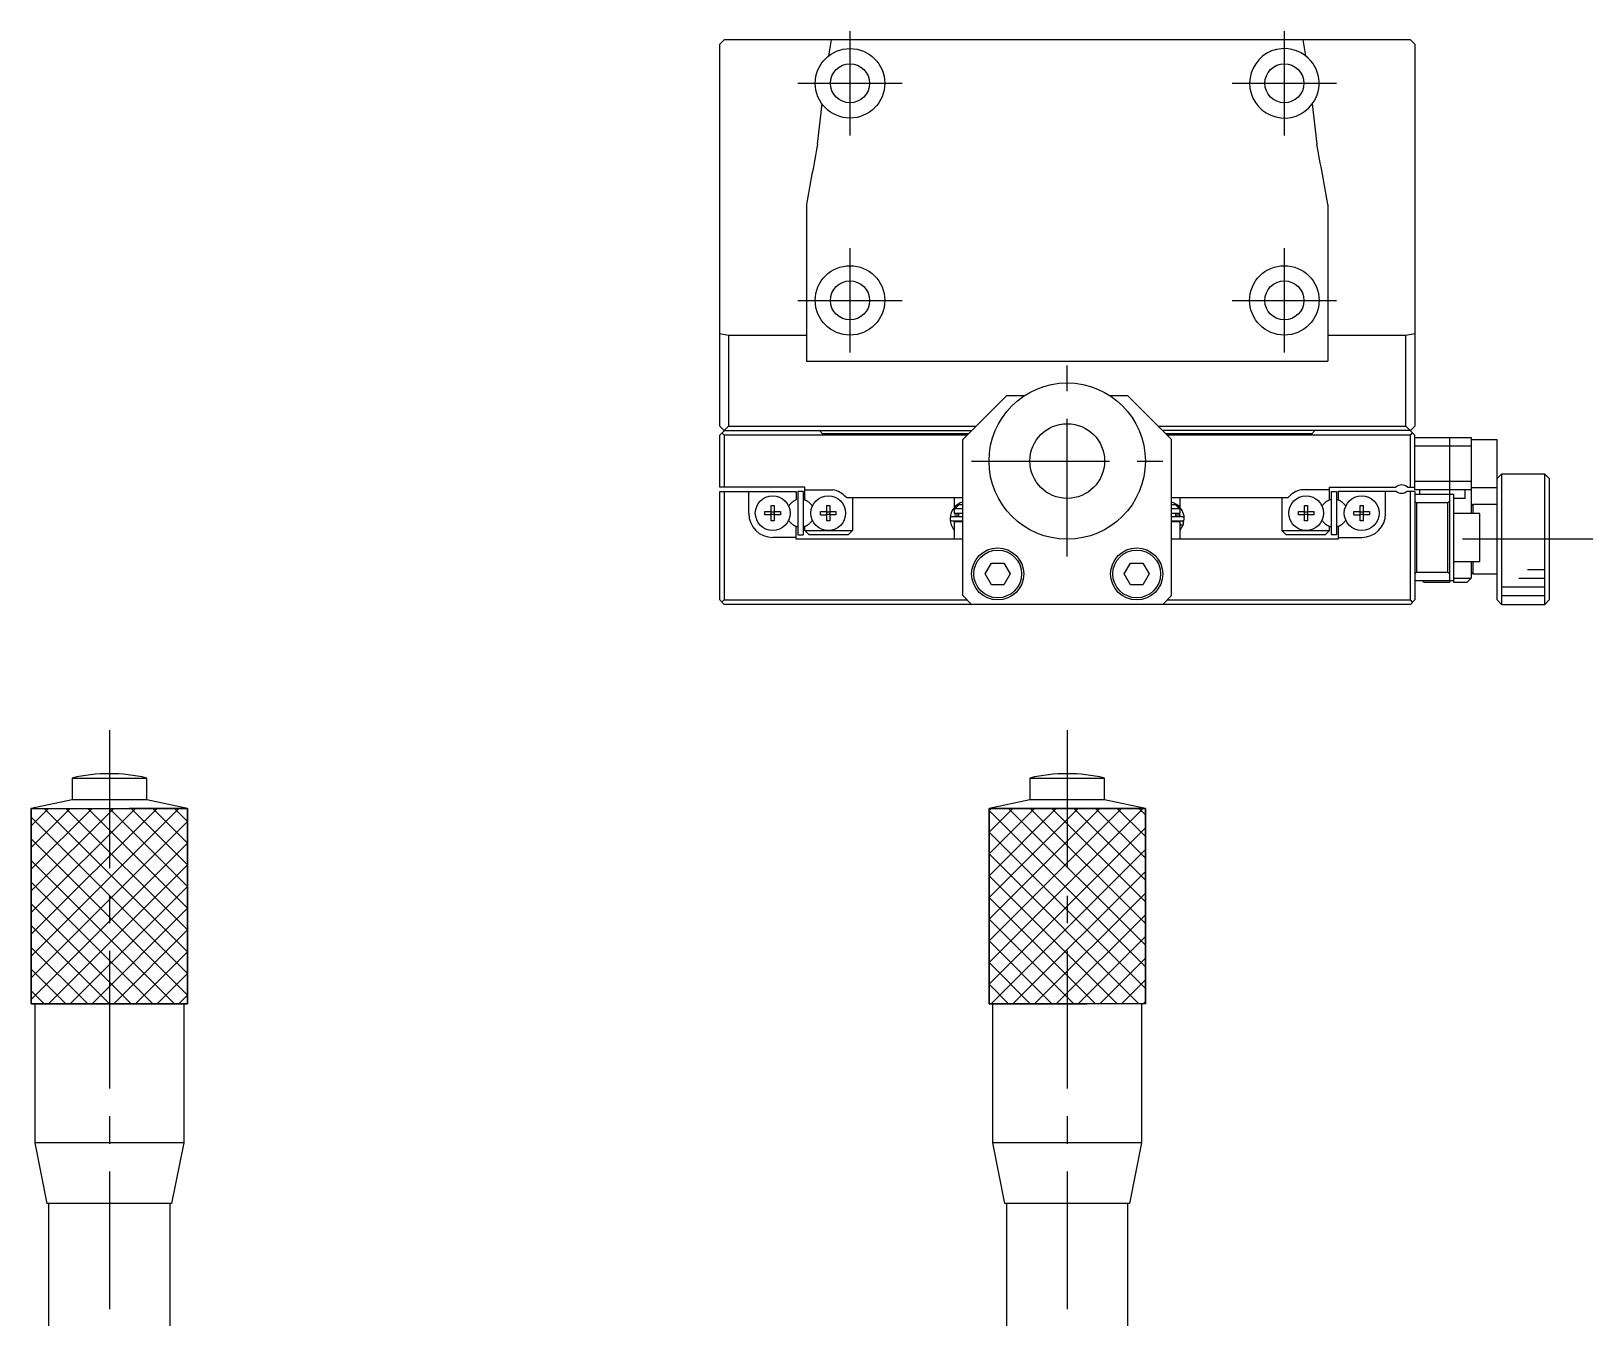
# Model space of a CAD drawing. Extents: x 0 to 480, y -8 to 376.
# Drawn here: x 39.5 to 219.2, y 227.8 to 376 of the extents above; entities that cross this region are included whole.
import ezdxf

# ---------------------------------------------------------------- set-up
doc = ezdxf.new("R2010")
doc.units = 0
doc.header["$LTSCALE"] = 0.5
doc.linetypes.add('CENTER', pattern=[50.8, 31.75, -6.35, 6.35, -6.35])
for name, color, linetype in [('MSM_CENTER', 1, 'CENTER'), ('MSM_CONTINUOUS', 7, 'CONTINUOUS'), ('MSM_NARROW', 5, 'CONTINUOUS')]:
    doc.layers.add(name, color=color, linetype=linetype)

msp = doc.modelspace()

# ---------------------------------------------------------------- linework, layer by layer
at = {"layer": 'MSM_CENTER'}
for p, q in [((133.75, 364), (133.75, 376)), ((183.750009, 364.000008), (183.750009, 375.999995)), ((127.75, 370), (139.75, 370)), ((177.750016, 370.000001), (189.750003, 370.000001)), ((133.75, 339), (133.75, 351)), ((183.749987, 339.00038), (183.749987, 351.000353)), ((127.75, 345), (139.75, 345)), ((177.75, 345.000367), (189.749973, 345.000367)), ((158.75, 315.5), (158.75, 337.5)), ((147.75, 326.5), (169.75, 326.5)), ((219.25, 317.5), (204.25, 317.5)), ((48.5, 295.5), (48.5, 189.500156)), ((158.75, 295.5), (158.75, 219))]:
    msp.add_line(p, q, dxfattribs=at)
at = {"layer": 'MSM_CONTINUOUS'}
for p, q in [((119.25, 375), (118.75, 374.5)), ((118.75, 330.5), (118.75, 374.5)), ((198.25, 375), (119.25, 375)), ((131.305355, 373.166025), (131.608572, 375)), ((185.891428, 375), (186.194645, 373.166025)), ((198.75, 374.5), (198.25, 375)), ((198.75, 374.5), (198.75, 330.5)), ((130.023977, 363.001351), (130.533002, 367.622832)), ((186.966998, 367.622832), (187.476023, 363.001351)), ((128.75, 356.056759), (128.75, 338)), ((188.75, 356.056759), (188.75, 338)), ((118.75, 341.176327), (119.75, 341)), ((119.75, 341), (128.75, 341)), ((119.75, 341), (119.75, 330.5)), ((188.75, 341), (197.75, 341)), ((197.75, 341), (198.75, 341.176327)), ((197.75, 330.5), (197.75, 341)), ((128.75, 338), (188.75, 338)), ((151.75, 334), (146.75, 329)), ((153.775063, 334), (151.75, 334)), ((165.75, 334), (163.724937, 334)), ((170.75, 329), (165.75, 334)), ((119.75, 330.5), (118.75, 329.5)), ((118.75, 330.5), (119.25, 330)), ((118.75, 323.5), (118.75, 329.5)), ((119, 329.75), (119.25, 329.5)), ((119.25, 330), (147.75, 330)), ((147.25, 329.5), (119.25, 329.5)), ((119.25, 329.5), (119.25, 323.5)), ((119.75, 330.5), (148.25, 330.5)), ((130.6, 329.65), (130.25, 330)), ((147.4, 329.65), (130.6, 329.65)), ((146.75, 311), (146.75, 329)), ((169.25, 330.5), (197.75, 330.5)), ((198.25, 330), (169.75, 330)), ((186.9, 329.65), (170.1, 329.65)), ((198.25, 329.5), (170.25, 329.5)), ((170.75, 311), (170.75, 329)), ((187.25, 330), (186.9, 329.65)), ((197.75, 330.5), (198.75, 329.5)), ((198.25, 330), (198.75, 330.5)), ((198.25, 329.5), (198.5, 329.75)), ((198.25, 323.5), (198.25, 329.5)), ((198.75, 323.2), (198.75, 329.5)), ((198.75, 329.2), (205.25, 329.2)), ((202.75, 329.2), (202.75, 312.5)), ((205.25, 329.2), (205.25, 320.45)), ((208.25, 328.95), (205.25, 328.95)), ((208.25, 310.5), (208.25, 328.95)), ((205.25, 328.2), (198.75, 328.2)), ((198.75, 324.2), (205.25, 324.2)), ((208.75, 325), (208.25, 324.5)), ((208.75, 325), (208.75, 310)), ((213.75, 325), (208.75, 325)), ((213.75, 310), (213.75, 325)), ((214.25, 324.5), (213.75, 325)), ((214.25, 324.5), (214.25, 310.5)), ((128.55, 323.5), (118.75, 323.5)), ((118.75, 310.5), (118.75, 323)), ((118.75, 323), (127.55, 323)), ((119.25, 323), (119.25, 310.5)), ((122.1, 320.45), (122.1, 323)), ((127.55, 322.044412), (127.25625, 321.874815)), ((127.55, 323), (127.55, 322.044412)), ((127.75, 323), (127.75, 318)), ((128.35, 323), (127.75, 323)), ((128.35, 323), (128.35, 318)), ((128.55, 322.044412), (128.55, 323.5)), ((128.55, 323.2), (131.772015, 323.2)), ((128.84375, 321.874815), (128.55, 322.044412)), ((133.329062, 322.3), (146.75, 322.3)), ((134.05, 322.3), (134.05, 318.5)), ((145.75, 322.3), (145.75, 321.15339)), ((170.75, 322.3), (184.170938, 322.3)), ((171.75, 321.145384), (171.75, 322.3)), ((183.45, 322.3), (183.45, 318.5)), ((188.95, 323.2), (185.727985, 323.2)), ((188.65625, 321.874815), (188.95, 322.044412)), ((188.95, 323.5), (196.588562, 323.5)), ((188.95, 322.044412), (188.95, 323.5)), ((189.15, 323), (189.15, 318)), ((189.15, 323), (189.75, 323)), ((189.75, 323), (189.75, 318)), ((189.95, 323), (189.95, 322.044412)), ((196.65, 323), (189.95, 323)), ((189.95, 322.044412), (190.24375, 321.874815)), ((195.4, 320.45), (195.4, 323)), ((198.75, 323), (197.85, 323)), ((197.911438, 323.5), (198.75, 323.5)), ((198.25, 310.5), (198.25, 323)), ((205.25, 323.2), (198.75, 323.2)), ((198.75, 323), (198.75, 310.5)), ((198.75, 322.7), (203.25, 322.7)), ((198.75, 321.9), (198.95, 321.7)), ((199.35, 322.7), (199.35, 323.2)), ((202.55, 321.7), (202.75, 321.9)), ((203.25, 312.5), (203.25, 322.7)), ((204.55, 322.2), (203.25, 322.2)), ((204.55, 322.2), (204.55, 323.2)), ((205.25, 323.45), (208.25, 323.45)), ((123.963639, 320.68), (124.67, 320.68)), ((123.963639, 320.32), (123.963639, 320.68)), ((124.67, 320.32), (123.963639, 320.32)), ((124.67, 321.386361), (125.03, 321.386361)), ((124.67, 320.68), (124.67, 321.386361)), ((124.680372, 320.669628), (124.67, 320.68)), ((124.680372, 320.330372), (124.67, 320.32)), ((124.67, 319.613639), (124.67, 320.32)), ((124.680372, 320.669628), (125.019628, 320.669628)), ((124.680372, 320.330372), (124.680372, 320.669628)), ((125.019628, 320.330372), (124.680372, 320.330372)), ((125.019628, 320.669628), (125.03, 320.68)), ((125.019628, 320.669628), (125.019628, 320.330372)), ((125.019628, 320.330372), (125.03, 320.32)), ((125.03, 321.386361), (125.03, 320.68)), ((125.03, 320.68), (125.736361, 320.68)), ((125.03, 320.32), (125.03, 319.613639)), ((125.736361, 320.32), (125.03, 320.32)), ((125.736361, 320.68), (125.736361, 320.32)), ((130.363639, 320.68), (131.07, 320.68)), ((130.363639, 320.32), (130.363639, 320.68)), ((130.363639, 320.32), (131.07, 320.32)), ((131.07, 321.386361), (131.43, 321.386361)), ((131.07, 320.68), (131.07, 321.386361)), ((131.080372, 320.669628), (131.07, 320.68)), ((131.080372, 320.330372), (131.07, 320.32)), ((131.07, 319.613639), (131.07, 320.32)), ((131.080372, 320.669628), (131.419628, 320.669628)), ((131.080372, 320.330372), (131.080372, 320.669628)), ((131.419628, 320.330372), (131.080372, 320.330372)), ((131.419628, 320.669628), (131.43, 320.68)), ((131.419628, 320.669628), (131.419628, 320.330372)), ((131.419628, 320.330372), (131.43, 320.32)), ((131.43, 321.386361), (131.43, 320.68)), ((131.43, 320.68), (132.136361, 320.68)), ((131.43, 320.32), (131.43, 319.613639)), ((132.136361, 320.32), (131.43, 320.32)), ((132.136361, 320.68), (132.136361, 320.32)), ((146.75, 320.079494), (145.494371, 320.079494)), ((145.75, 321.152642), (145.75, 321.15254)), ((146.75, 321), (145.75, 321)), ((145.75, 321), (145.75, 320.5)), ((145.75, 320.5), (146.75, 320.5)), ((145.784103, 320.3), (146.25, 320.3)), ((145.804317, 321), (146.333485, 321.5)), ((146.25, 320.5), (146.25, 320.079494)), ((146.333485, 321.5), (146.75, 321.5)), ((170.75, 321.5), (171.166515, 321.5)), ((171.75, 321), (170.75, 321)), ((170.75, 320.5), (171.75, 320.5)), ((172.006687, 320.070266), (170.75, 320.070266)), ((171.166515, 321.5), (171.695683, 321)), ((171.25, 320.070266), (171.25, 320.5)), ((171.25, 320.3), (171.714547, 320.3)), ((171.637421, 320.500038), (171.766292, 320.070318)), ((171.75, 320.5), (171.75, 321)), ((185.363639, 320.68), (186.07, 320.68)), ((185.363639, 320.32), (185.363639, 320.68)), ((186.07, 320.32), (185.363639, 320.32)), ((186.07, 321.386361), (186.43, 321.386361)), ((186.07, 320.68), (186.07, 321.386361)), ((186.080372, 320.669628), (186.07, 320.68)), ((186.080372, 320.330372), (186.07, 320.32)), ((186.07, 319.613639), (186.07, 320.32)), ((186.080372, 320.669628), (186.419628, 320.669628)), ((186.080372, 320.330372), (186.080372, 320.669628)), ((186.419628, 320.330372), (186.080372, 320.330372)), ((186.419628, 320.669628), (186.43, 320.68)), ((186.419628, 320.669628), (186.419628, 320.330372)), ((186.419628, 320.330372), (186.43, 320.32)), ((186.43, 321.386361), (186.43, 320.68)), ((186.43, 320.68), (187.136361, 320.68)), ((186.43, 320.32), (186.43, 319.613639)), ((187.136361, 320.32), (186.43, 320.32)), ((187.136361, 320.68), (187.136361, 320.32)), ((191.763639, 320.68), (192.47, 320.68)), ((191.763639, 320.32), (191.763639, 320.68)), ((191.763639, 320.32), (192.47, 320.32)), ((192.47, 321.386361), (192.83, 321.386361)), ((192.47, 320.68), (192.47, 321.386361)), ((192.480372, 320.669628), (192.47, 320.68)), ((192.480372, 320.330372), (192.47, 320.32)), ((192.47, 319.613639), (192.47, 320.32)), ((192.480372, 320.669628), (192.819628, 320.669628)), ((192.480372, 320.330372), (192.480372, 320.669628)), ((192.819628, 320.330372), (192.480372, 320.330372)), ((192.819628, 320.669628), (192.83, 320.68)), ((192.819628, 320.669628), (192.819628, 320.330372)), ((192.819628, 320.330372), (192.83, 320.32)), ((192.83, 321.386361), (192.83, 320.68)), ((192.83, 320.68), (193.536361, 320.68)), ((192.83, 320.32), (192.83, 319.613639)), ((193.536361, 320.32), (192.83, 320.32)), ((193.536361, 320.68), (193.536361, 320.32)), ((198.95, 321.7), (198.95, 313.7)), ((202.55, 321.7), (198.95, 321.7)), ((202.55, 313.7), (202.55, 321.7)), ((206.25, 320.45), (203.25, 320.45)), ((205.45, 321.5), (205.25, 321.3)), ((205.45, 321.5), (205.45, 320.45)), ((208.25, 321.5), (205.45, 321.5)), ((206.25, 314.95), (206.25, 320.45)), ((125.03, 319.613639), (124.67, 319.613639)), ((127.25625, 319.125185), (127.55, 318.955588)), ((127.55, 317.5), (127.55, 318.955588)), ((128.55, 318.955588), (128.84375, 319.125185)), ((128.55, 318.5), (128.55, 318.955588)), ((129.05, 318), (128.55, 318.5)), ((128.55, 318.5), (134.05, 318.5)), ((131.43, 319.613639), (131.07, 319.613639)), ((134.05, 318.5), (133.55, 318)), ((145.402653, 319.141535), (145.403022, 319.140381)), ((145.403022, 319.140381), (145.403769, 319.138065)), ((145.403769, 319.138065), (145.404159, 319.136868)), ((145.404159, 319.136868), (145.404694, 319.135234)), ((145.404694, 319.135234), (145.405004, 319.134293)), ((145.405004, 319.134293), (145.405497, 319.132808)), ((145.405497, 319.132808), (145.405808, 319.131876)), ((145.405808, 319.131876), (145.406524, 319.129746)), ((145.406524, 319.129746), (145.424264, 319.082757)), ((145.424326, 319.086337), (145.423967, 319.084188)), ((145.423967, 319.084188), (145.424743, 319.084506)), ((145.424264, 319.082757), (145.423967, 319.084188)), ((145.425281, 319.083013), (145.441763, 319.044758)), ((145.494371, 319.629494), (146.75, 319.629494)), ((145.759537, 319.499986), (145.734753, 319.629476)), ((146.75, 319.5), (145.75, 319.5)), ((145.75, 319.5), (145.75, 317.5)), ((145.859223, 319.500041), (146.093923, 319.629494)), ((146.25, 319.629494), (146.25, 319.5)), ((170.75, 319.620266), (172.006687, 319.620266)), ((171.75, 319.5), (170.75, 319.5)), ((171.25, 319.5), (171.25, 319.620266)), ((171.407136, 319.620266), (171.635853, 319.500008)), ((172.072019, 319.064862), (171.749962, 319.173237)), ((171.75, 317.5), (171.75, 319.5)), ((171.763593, 319.176745), (171.75, 319.183632)), ((171.750169, 318.545646), (172.075868, 319.074)), ((171.777825, 319.169759), (171.763593, 319.176745)), ((171.79261, 319.162715), (171.777825, 319.169759)), ((171.807857, 319.155658), (171.79261, 319.162715)), ((171.823476, 319.148628), (171.807857, 319.155658)), ((171.83937, 319.141669), (171.823476, 319.148628)), ((171.855446, 319.134823), (171.83937, 319.141669)), ((171.871604, 319.128131), (171.855446, 319.134823)), ((171.887748, 319.121634), (171.871604, 319.128131)), ((171.90378, 319.11537), (171.887748, 319.121634)), ((171.919603, 319.109378), (171.90378, 319.11537)), ((171.935121, 319.103695), (171.919603, 319.109378)), ((171.950241, 319.098353), (171.935121, 319.103695)), ((171.964871, 319.093386), (171.950241, 319.098353)), ((171.978922, 319.088824), (171.964871, 319.093386)), ((171.99231, 319.084694), (171.978922, 319.088824)), ((172.004954, 319.081022), (171.99231, 319.084694)), ((172.016776, 319.077828), (172.004954, 319.081022)), ((172.027707, 319.075134), (172.016776, 319.077828)), ((172.037679, 319.072954), (172.027707, 319.075134)), ((172.046633, 319.071303), (172.037679, 319.072954)), ((172.054514, 319.07019), (172.046633, 319.071303)), ((172.061275, 319.069622), (172.054514, 319.07019)), ((172.057587, 319.031672), (172.072167, 319.065224)), ((172.066874, 319.069602), (172.061275, 319.069622)), ((172.071278, 319.070131), (172.066874, 319.069602)), ((172.074461, 319.071205), (172.071278, 319.070131)), ((172.072167, 319.065224), (172.23022, 319.816625)), ((172.076402, 319.072818), (172.074461, 319.071205)), ((172.075538, 319.629022), (172.07476, 319.630853)), ((172.088664, 319.595721), (172.075538, 319.629022)), ((172.077091, 319.074959), (172.076402, 319.072818)), ((172.076795, 319.073528), (172.089132, 319.105115)), ((172.10011, 319.561817), (172.088664, 319.595721)), ((172.089132, 319.105115), (172.100517, 319.139047)), ((172.109848, 319.527395), (172.10011, 319.561817)), ((172.100517, 319.139047), (172.110192, 319.173496)), ((172.117854, 319.492538), (172.109848, 319.527395)), ((172.110192, 319.173496), (172.118133, 319.208375)), ((172.124109, 319.457331), (172.117854, 319.492538)), ((172.118133, 319.208375), (172.12432, 319.243599)), ((172.128598, 319.421861), (172.124109, 319.457331)), ((172.12432, 319.243599), (172.12874, 319.279082)), ((172.13131, 319.386214), (172.128598, 319.421861)), ((172.12874, 319.279082), (172.131381, 319.314737)), ((172.132239, 319.350477), (172.13131, 319.386214)), ((172.131381, 319.314737), (172.132239, 319.350477)), ((183.45, 318.5), (188.95, 318.5)), ((183.95, 318), (183.45, 318.5)), ((186.43, 319.613639), (186.07, 319.613639)), ((188.95, 318.5), (188.45, 318)), ((188.95, 318.955588), (188.65625, 319.125185)), ((188.95, 318.5), (188.95, 318.955588)), ((190.24375, 319.125185), (189.95, 318.955588)), ((189.95, 318.955588), (189.95, 317.5)), ((192.83, 319.613639), (192.47, 319.613639)), ((127.55, 317.7), (124.85, 317.7)), ((146.75, 317.5), (127.55, 317.5)), ((127.75, 318), (128.35, 318)), ((133.55, 318), (129.05, 318)), ((189.95, 317.5), (170.75, 317.5)), ((188.45, 318), (183.95, 318)), ((189.75, 318), (189.15, 318)), ((189.95, 317.7), (192.65, 317.7)), ((149.306624, 313.5), (150.028312, 314.75)), ((150.028312, 314.75), (151.471688, 314.75)), ((151.471688, 314.75), (152.193376, 313.5)), ((165.306624, 313.5), (166.028312, 314.75)), ((166.028312, 314.75), (167.471688, 314.75)), ((167.471688, 314.75), (168.193376, 313.5)), ((203.25, 314.95), (206.25, 314.95)), ((205.25, 314.95), (205.25, 313)), ((205.45, 314.95), (205.45, 313.5)), ((150.028312, 312.25), (149.306624, 313.5)), ((152.193376, 313.5), (151.471688, 312.25)), ((166.028312, 312.25), (165.306624, 313.5)), ((168.193376, 313.5), (167.471688, 312.25)), ((198.95, 313.7), (198.75, 313.5)), ((198.95, 313.7), (202.55, 313.7)), ((202.75, 313.5), (202.55, 313.7)), ((203.25, 313), (205.25, 313)), ((205.25, 313), (204.75, 312.5)), ((205.25, 313.7), (205.45, 313.5)), ((205.45, 313.5), (208.25, 313.5)), ((146.75, 311), (147.75, 310)), ((151.471688, 312.25), (150.028312, 312.25)), ((167.471688, 312.25), (166.028312, 312.25)), ((169.75, 310), (170.75, 311)), ((203.25, 312.7), (198.75, 312.7)), ((199.85, 312.5), (199.65, 312.7)), ((202.75, 312.5), (199.85, 312.5)), ((204.75, 312.5), (203.25, 312.5)), ((119.25, 310), (118.75, 310.5)), ((119.25, 310.5), (119, 310.25)), ((119.25, 310.5), (147.25, 310.5)), ((198.25, 310), (119.25, 310)), ((170.25, 310.5), (198.25, 310.5)), ((198.5, 310.25), (198.25, 310.5)), ((198.25, 310), (198.75, 310.5)), ((208.25, 310.5), (208.75, 310)), ((208.75, 310), (213.75, 310)), ((213.75, 310), (214.25, 310.5)), ((44.2, 290), (52.8, 290)), ((44.2, 290), (44.2, 287.5)), ((52.8, 287.5), (52.8, 290)), ((154.45, 290), (163.05, 290)), ((154.45, 290), (154.45, 287.5)), ((163.05, 287.5), (163.05, 290)), ((44.2, 287.5), (39.5, 286.5)), ((39.5, 286.5), (57.5, 286.5)), ((39.5, 264), (39.5, 286.5)), ((52.8, 287.5), (44.2, 287.5)), ((57.5, 286.5), (52.8, 287.5)), ((57.5, 286.5), (57.5, 264)), ((154.45, 287.5), (149.75, 286.5)), ((149.75, 286.5), (167.75, 286.5)), ((149.75, 264), (149.75, 286.5)), ((163.05, 287.5), (154.45, 287.5)), ((167.75, 286.5), (163.05, 287.5)), ((167.75, 286.5), (167.75, 264)), ((57.5, 264), (39.5, 264)), ((39.9, 264), (39.9, 248)), ((57.1, 248), (57.1, 264)), ((167.75, 264), (149.75, 264)), ((150.15, 264), (150.15, 248)), ((167.35, 248), (167.35, 264)), ((57.1, 248), (39.9, 248)), ((39.9, 248), (41.3, 241)), ((55.7, 241), (57.1, 248)), ((167.35, 248), (150.15, 248)), ((150.15, 248), (151.55, 241)), ((165.95, 241), (167.35, 248)), ((55.7, 241), (41.3, 241)), ((41.5, 241), (41.5, 224)), ((55.5, 224), (55.5, 241)), ((165.95, 241), (151.55, 241)), ((151.75, 241), (151.75, 224)), ((165.75, 224), (165.75, 241))]:
    msp.add_line(p, q, dxfattribs=at)
for centre, radius in [((133.75, 370), 4), ((133.75, 370), 2.25), ((183.75, 370), 2.25), ((133.75, 345), 4), ((183.749987, 345.000367), 3.999987), ((133.75, 345), 2.25), ((183.75, 345), 2.25), ((158.75, 326.5), 9), ((158.75, 326.5), 4.3), ((124.85, 320.5), 2), ((131.25, 320.5), 2), ((186.25, 320.5), 2), ((192.65, 320.5), 2), ((150.75, 313.5), 3), ((166.75, 313.5), 3), ((150.75, 313.5), 2.75), ((166.75, 313.5), 2.75)]:
    msp.add_circle(centre, radius, dxfattribs=at)
for centre, radius, start, end in [((183.750009, 370.000001), 3.999993, 52.326579, 323.537733), ((183.75, 370), 4, 323.537826, 52.326487), ((547.187077, 282.884124), 424.786795, 169.128572, 170.08091), ((-214.431526, 285.682737), 409.277224, 9.901046, 10.889473), ((197.25, 322.75), 1, 48.590378, 131.409622), ((128.05, 320.5), 1.5875, 120, 135), ((128.050001, 320.5), 1.5875, 60, 79.10691), ((128.05, 320.5), 1.5875, 45, 60), ((131.25, 320.5), 2.75, 40.885193, 79.057501), ((147.269986, 319.853984), 1.999339, 105.076917, 179.173744), ((170.232565, 319.845824), 1.997921, 0.721223, 74.986116), ((186.25, 320.5), 2.75, 100.942499, 139.114807), ((189.45, 320.5), 1.5875, 120, 135), ((189.449999, 320.5), 1.5875, 100.89309, 120), ((189.449999, 320.5), 1.5875, 60, 79.107076), ((189.45, 320.5), 1.5875, 45, 60), ((197.25, 323.8), 1, 233.130102, 306.869898), ((124.85, 320.45), 2.75, 180, 270), ((128.16481, 320.385), 1.75, 134.995594, 148.113496), ((128.050001, 320.5), 1.5875, 135.000025, 149.566818), ((127.93519, 320.385), 1.75, 31.886504, 45.004406), ((128.050001, 320.5), 1.5875, 30.433263, 45.000025), ((145.494371, 319.854494), 0.225, 90, 270), ((172.006687, 319.845266), 0.225, 270, 90), ((189.56481, 320.385), 1.75, 134.995594, 148.113496), ((189.449999, 320.5), 1.5875, 134.999975, 149.566737), ((189.33519, 320.385), 1.75, 31.886504, 45.004406), ((189.449999, 320.5), 1.5875, 30.433182, 44.999975), ((192.65, 320.45), 2.75, 270, 0), ((128.16481, 320.615), 1.75, 211.886504, 225.004406), ((128.050001, 320.5), 1.5875, 210.433182, 224.999975), ((128.05, 320.5), 1.5875, 225, 240), ((128.050001, 320.5), 1.5875, 239.999969, 259.10691), ((128.050001, 320.5), 1.5875, 280.893016, 300), ((128.05, 320.5), 1.5875, 300, 315), ((127.93519, 320.615), 1.75, 314.995594, 328.113496), ((128.050001, 320.5), 1.5875, 314.999975, 329.566737), ((147.274021, 319.85609), 2.00346, 180.863794, 220.459737), ((189.56481, 320.615), 1.75, 211.886504, 225.004406), ((189.449999, 320.5), 1.5875, 210.433263, 225.000025), ((189.45, 320.5), 1.5875, 225, 240), ((189.449999, 320.5), 1.5875, 240, 259.106974), ((189.449999, 320.5), 1.5875, 280.892924, 300.000031), ((189.45, 320.5), 1.5875, 300, 315), ((189.449999, 320.5), 1.5875, 315.000025, 329.566818), ((189.33519, 320.615), 1.75, 314.995594, 328.113496), ((48.5, 271.76), 18.74, 76.734971, 103.26504285), ((158.75, 271.76), 18.74, 76.734971, 103.26504285)]:
    msp.add_arc(centre, radius, start, end, dxfattribs=at)
at = {"layer": 'MSM_NARROW'}
for p, q in [((210.75, 313), (213.75, 313)), ((211.75, 314), (213.75, 314)), ((208.75, 312), (213.75, 312)), ((208.75, 311), (213.75, 311)), ((39.5, 286.5), (39.5, 264)), ((39.5, 284.5), (41.5, 286.5)), ((39.5, 282), (44, 286.5)), ((39.5, 279.5), (46.5, 286.5)), ((39.5, 277), (49, 286.5)), ((39.5, 274.5), (51.5, 286.5)), ((39.5, 272), (54, 286.5)), ((39.5, 269.5), (56.5, 286.5)), ((41, 286.5), (57.5, 270)), ((43.5, 286.5), (57.5, 272.5)), ((46, 286.5), (57.5, 275)), ((48.5, 286.5), (57.5, 277.5)), ((57.5, 286.5), (50.768063, 286.5)), ((51, 286.5), (57.5, 280)), ((53.5, 286.5), (57.5, 282.5)), ((56, 286.5), (57.5, 285)), ((57.5, 264), (57.5, 286.5)), ((149.75, 286.5), (149.75, 264)), ((149.75, 286.25), (150, 286.5)), ((149.75, 283.75), (152.5, 286.5)), ((149.75, 281.25), (155, 286.5)), ((149.75, 278.75), (157.5, 286.5)), ((149.75, 276.25), (160, 286.5)), ((149.75, 273.75), (162.5, 286.5)), ((149.75, 271.25), (165, 286.5)), ((149.75, 268.75), (167.5, 286.5)), ((149.75, 286.25), (167.75, 268.25)), ((167.75, 286.5), (150.040471, 286.5)), ((152, 286.5), (167.75, 270.75)), ((154.5, 286.5), (167.75, 273.25)), ((157, 286.5), (167.75, 275.75)), ((159.5, 286.5), (167.75, 278.25)), ((162, 286.5), (167.75, 280.75)), ((164.5, 286.5), (167.75, 283.25)), ((167, 286.5), (167.75, 285.75)), ((167.75, 264), (167.75, 286.5)), ((39.5, 285.5), (57.5, 267.5)), ((39.5, 267), (57.5, 285)), ((149.75, 266.25), (167.75, 284.25)), ((39.5, 283), (57.5, 265)), ((39.5, 264.5), (57.5, 282.5)), ((149.75, 283.75), (167.75, 265.75)), ((39.5, 280.5), (56, 264)), ((149.75, 281.25), (167, 264)), ((150, 264), (167.75, 281.75)), ((41.5, 264), (57.5, 280)), ((149.75, 278.75), (164.5, 264)), ((152.5, 264), (167.75, 279.25)), ((39.5, 278), (53.5, 264)), ((44, 264), (57.5, 277.5)), ((39.5, 275.5), (51, 264)), ((149.75, 276.25), (162, 264)), ((155, 264), (167.75, 276.75)), ((46.5, 264), (57.5, 275)), ((149.75, 273.75), (159.5, 264)), ((157.5, 264), (167.75, 274.25)), ((39.5, 273), (48.5, 264)), ((49, 264), (57.5, 272.5)), ((160, 264), (167.75, 271.75)), ((39.5, 270.5), (46, 264)), ((51.5, 264), (57.5, 270)), ((149.75, 271.25), (157, 264)), ((39.5, 268), (43.5, 264)), ((149.75, 268.75), (154.5, 264)), ((162.5, 264), (167.75, 269.25)), ((54, 264), (57.5, 267.5)), ((149.75, 266.25), (152, 264)), ((165, 264), (167.75, 266.75)), ((39.5, 265.5), (41, 264)), ((56.5, 264), (57.5, 265)), ((167.5, 264), (167.75, 264.25)), ((39.5, 264), (57.5, 264)), ((149.75, 264), (161.018063, 264))]:
    msp.add_line(p, q, dxfattribs=at)

doc.saveas('drawing.dxf')
